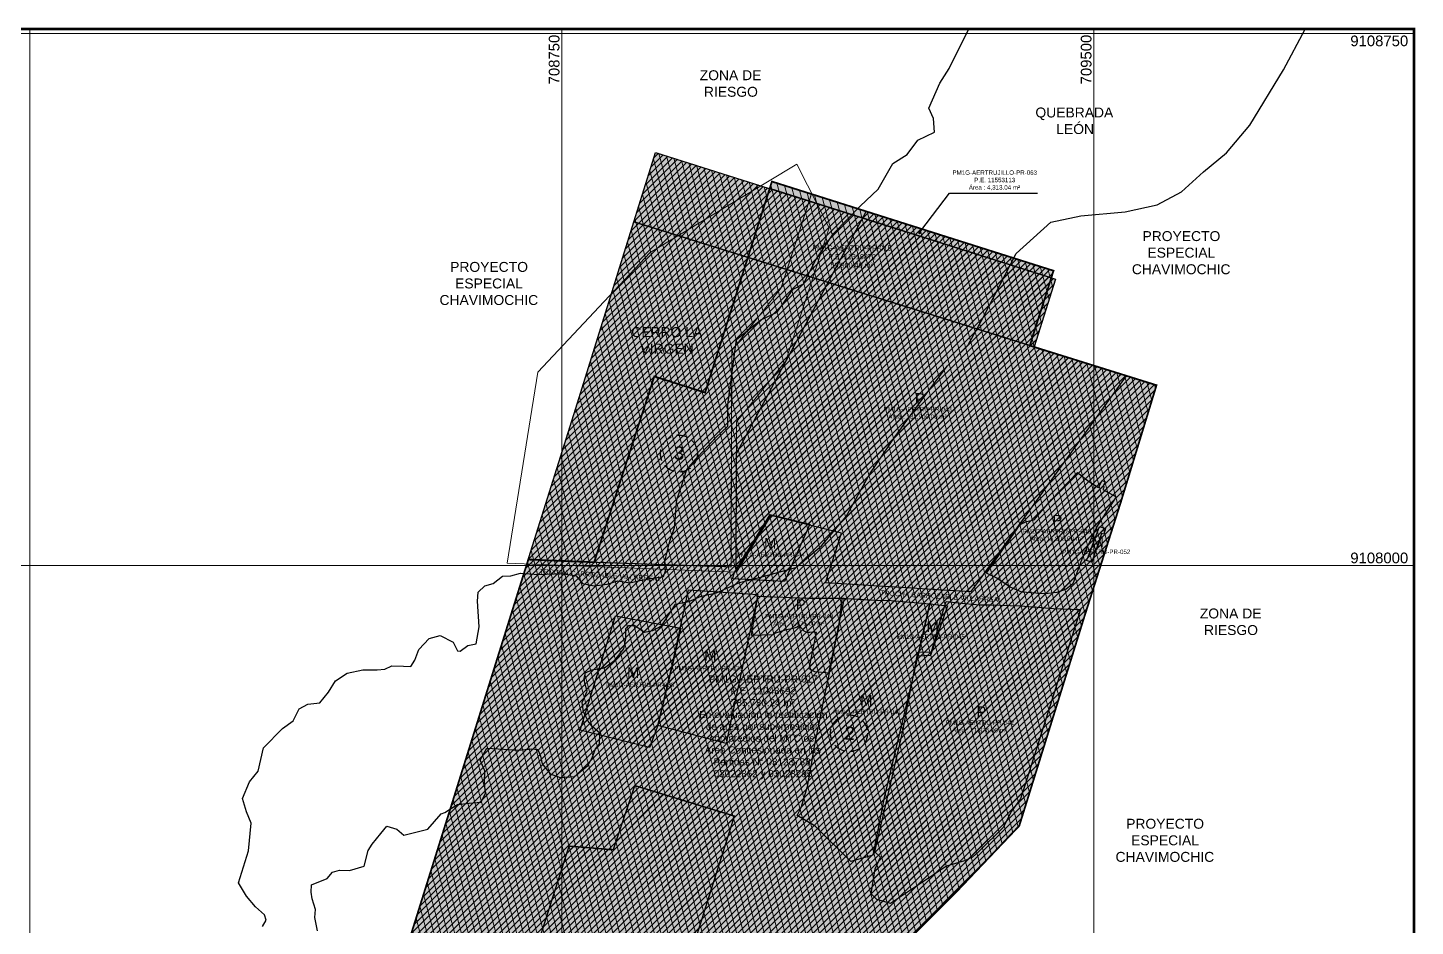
# Model space of a CAD drawing. Header units: inches. Extents: x 706884 to 709953, y 9104378 to 9108758.
# Drawn here: x 707997 to 709953, y 9107492 to 9108758 of the extents above; entities that cross this region are included whole.
import ezdxf
from ezdxf import colors
from ezdxf.entities.mleader import LeaderData, LeaderLine
from ezdxf.math import Vec2, Vec3

# ---------------------------------------------------------------- set-up
doc = ezdxf.new("R2010")
doc.units = ezdxf.units.IN
doc.header["$MEASUREMENT"] = 0
for name, pattern in [('CONTINUA', [0]), ('HIDDEN2', [4.7625, 3.175, -1.5875]), ('PHANTOM2', [1.25, 0.625, -0.125, 0.125, -0.125, 0.125, -0.125])]:
    doc.linetypes.add(name, pattern=pattern)
doc.layers.get('0').update_dxf_attribs({"lineweight": 0})
for name, color, linetype in [('ADQUIRIDO', 92, 'Continuous'), ('AFECTACION', 3, 'Continuous'), ('CONCESION WGS84', 4, 'Continuous'), ('ENTREGADO OPAT', 5, 'Continuous'), ('Faja Marginal Quebrada Leon 2019', 154, 'Continuous'), ('MEJORAS', 30, 'Continuous'), ('Poligonos Ampliacion', 140, 'Continuous'), ('POSESION', 1, 'Continuous')]:
    doc.layers.add(name, color=color, linetype=linetype)
for name, color, linetype, lineweight in [('CERRO LA VIRGEN', 32, 'Continuous', 0), ('COLINDANTES', 7, 'Continuous', 0), ('COORD', 7, 'Continuous', 0), ('GRILLA', 253, 'Continuous', 13), ('PMD 2019', 6, 'Continuous', 0), ('PROPIEDAD MTC', 6, 'Continuous', 0), ('PROPIETARIOS', 7, 'Continuous', 0)]:
    doc.layers.add(name, color=color, linetype=linetype, lineweight=lineweight)
doc.styles.add('ARIAL', font='arial.ttf')
doc.styles.get("Standard").update_dxf_attribs({"font": 'arial.ttf'})

# ---------------------------------------------------------------- blocks, each defined once
blk = doc.blocks.new('_Dot')
at = {"color": 0, "linetype": 'ByBlock', "lineweight": -2}
blk.add_line((-0.5, 0), (-1, 0), dxfattribs=at)
at = {"color": 0, "linetype": 'ByBlock', "const_width": 0.5}
blk.add_lwpolyline([(-0.25, 0, 1), (0.25, 0, 1)], format="xyb", close=True, dxfattribs=at)

msp = doc.modelspace()

# ---------------------------------------------------------------- hatches: boundary and pattern name
at = {"layer": 'ADQUIRIDO', "ltscale": 500, "transparency": 33554687}
h = msp.add_hatch(color=92, dxfattribs=at)
h.dxf.hatch_style = 1
h.paths.add_polyline_path([(708710.9, 9106100.2), (708806.5, 9106056.3), (708719.7, 9105918.6), (708664.6, 9105936.1)])
h.paths.add_polyline_path([(708798.6, 9106410.8), (708829.2, 9106371.1), (708857, 9106326.4), (708908.3, 9106217.8), (708806.5, 9106056.3), (708710.9, 9106100.2)])
h.paths.add_polyline_path([(708823.9, 9106077.2), (708923.1, 9106042.1), (708881.9, 9105970.3), (708835.8, 9105890.1), (708791.3, 9105905.8), (708822.7, 9105957.6), (708768.7, 9105990.8)])
h.paths.add_polyline_path([(708768.7, 9105990.8), (708822.7, 9105957.6), (708791.3, 9105905.8), (708728.3, 9105928)])
h.paths.add_polyline_path([(708881.9, 9105970.3), (708987.6, 9105931.1), (708943.3, 9105852.1), (708835.8, 9105890.1)])
h.paths.add_polyline_path([(709020.6, 9105990), (709055.7, 9105918.6), (708995, 9105833.9), (708943.3, 9105852.1)])
h.paths.add_polyline_path([(708962.9, 9106111.5), (709021.5, 9105991.7), (708987.6, 9105931.1), (708881.9, 9105970.3), (708923.1, 9106042.1)])
h.paths.add_polyline_path([(708912, 9106215.3), (708962.9, 9106111.5), (708923.1, 9106042.1), (708823.9, 9106077.2)])
h.paths.add_polyline_path([(708986, 9106247.5), (709026.3, 9106222.1), (708960.5, 9106120.8), (708936.6, 9106172.5)], flags=17)
h.paths.add_polyline_path([(709038.1, 9106406.9), (709145.9, 9106341.2), (708984.9, 9106068.1), (708960.5, 9106120.8), (709026.3, 9106222.1), (708986, 9106247.5), (708936.6, 9106172.5), (708914.8, 9106219.5), (709033.9, 9106406.5)])
h.paths.add_polyline_path([(709145.9, 9106341.2), (709245, 9106281.9), (709052.5, 9105945), (708984.9, 9106068.1)])
h.paths.add_polyline_path([(708918.4, 9106774.7), (708967, 9106747.9), (708989.9, 9106741.6), (709005.9, 9106743), (709028.3, 9106750.2), (709030.8, 9106742.2), (709139.9, 9106586.6), (709131.6, 9106579.7), (708916.6, 9106237.6), (708872.3, 9106334), (708844.4, 9106380.3), (708808, 9106428.6)])
h.paths.add_polyline_path([(709028.3, 9106750.2), (709097.2, 9106772.3), (709162, 9106787.6), (709186.8, 9106793.1), (709211.7, 9106798.4), (709219.2, 9106800.6), (709232.7, 9106805.8), (709325.1, 9106844.5), (709418.5, 9106882.9), (709416.8, 9106877.4), (709393.9, 9106866.9), (709220.5, 9106794.5), (709179.5, 9106785.1), (709098.7, 9106766.2), (709030.8, 9106742.2)])
h.paths.add_polyline_path([(708959.1, 9106903.9), (709162, 9106787.6), (709097.2, 9106772.3), (709005.9, 9106743), (708989.9, 9106741.6), (708967, 9106747.9), (708918.4, 9106774.7)])
h.paths.add_polyline_path([(709416.8, 9106877.3), (709395.7, 9106810.8), (709336.7, 9106750.2), (709198.4, 9106612.6), (709139.9, 9106586.6), (709030.8, 9106742.2), (709098.7, 9106766.2), (709179.5, 9106785.1), (709220.5, 9106794.5), (709393.9, 9106866.9)])
h.paths.add_polyline_path([(709182.6, 9106605.6), (709198.4, 9106612.6), (709336.7, 9106750.2), (709395.7, 9106810.8), (709391.7, 9106798.2), (709339.4, 9106745.1), (709335.5, 9106741.3), (709334.8, 9106741.7), (709199.1, 9106596.7)], flags=17)
h.paths.add_polyline_path([(709334.8, 9106741.7), (709366.8, 9106725), (709272.1, 9106553.1), (709196.3, 9106593.7)])
h.paths.add_polyline_path([(709339.4, 9106745.1), (709369.6, 9106728.4), (709309.5, 9106538.9), (709290.7, 9106549.6), (709274.7, 9106557.9), (709366.8, 9106725), (709335.5, 9106741.3)])
h.paths.add_polyline_path([(709274.7, 9106557.9), (709290.7, 9106549.6), (709309.5, 9106538.9), (709307.9, 9106534), (709272.1, 9106553.1)])
h.paths.add_polyline_path([(709391.7, 9106798.2), (709369.6, 9106728.4), (709339.4, 9106745.1)], flags=16)
h.paths.add_polyline_path([(709000.3, 9107034.4), (709069.8, 9106996.5), (709109.8, 9106970.2), (709242.9, 9106895.7), (709325.1, 9106844.5), (709232.7, 9106805.8), (709219.2, 9106800.6), (709211.7, 9106798.4), (709186.8, 9106793.1), (709162, 9106787.6), (708959.1, 9106903.9)])
h.paths.add_polyline_path([(709313.6, 9107175.2), (709453.6, 9107112.1), (709242.9, 9106895.7), (709109.8, 9106970.2)])
h.paths.add_polyline_path([(709453.7, 9107112.3), (709487, 9107098.7), (709418.5, 9106882.8), (709325.1, 9106844.5), (709242.9, 9106895.7)])
h.paths.add_polyline_path([(709077.5, 9107277.6), (709121.7, 9107248.8), (709308.2, 9107169.7), (709109.8, 9106970.2), (709069.8, 9106996.5), (709000.3, 9107034.4)])
h.paths.add_polyline_path([(709217, 9107435), (709286.8, 9107412.8), (709139.1, 9107252.4), (709123.6, 9107259.5), (709116.2, 9107269), (709104.8, 9107273.4), (709104.5, 9107303.2), (709202, 9107402.8)])
h.paths.add_polyline_path([(709287.6, 9107412.5), (709464.5, 9107356.4), (709468, 9107348.2), (709499.4, 9107306.6), (709360.7, 9107159.7), (709139.6, 9107251.7)])
h.paths.add_polyline_path([(709497.5, 9107345.9), (709514.9, 9107340.3), (709490, 9107319), (709480.7, 9107331.4)], flags=17)
h.paths.add_polyline_path([(709479.6, 9107351.6), (709497.5, 9107345.9), (709480.7, 9107331.4), (709471, 9107344.2)], flags=17)
h.paths.add_polyline_path([(709464.5, 9107356.4), (709479.6, 9107351.6), (709471, 9107344.2), (709468, 9107348.2)], flags=16)
h.paths.add_polyline_path([(709537.1, 9107333.3), (709559.1, 9107326.3), (709539.5, 9107264.4), (709503.1, 9107304)])
h.paths.add_polyline_path([(709514.9, 9107340.3), (709532.3, 9107334.8), (709499.4, 9107306.6), (709490, 9107319)], flags=17)
h.paths.add_polyline_path([(709498.7, 9107305.9), (709538.8, 9107262.2), (709489.7, 9107107.4), (709360.7, 9107159.7)])
h.paths.add_polyline_path([(708882.2, 9108582.3), (709446.1, 9108403.7), (709415.8, 9108308.1), (709236, 9108364.4), (708851.6, 9108484.6)])
h.paths.add_polyline_path([(708762.6, 9107377.8), (708528.6, 9107452), (708584.2, 9107629.6), (708642.1, 9107814.8), (708690.5, 9107969.5), (708772.2, 9108229.3), (708851.6, 9108484.6), (709236, 9108364.4), (709588.4, 9108254.2), (709537.7, 9108088.2), (709486, 9107925.7), (709394.9, 9107633.2), (709307, 9107541), (709215.1, 9107449.1), (709078.4, 9107278.1), (708839.2, 9107352.5), (708862, 9107425.1), (708788.7, 9107451.2)])
h = msp.add_hatch(color=92, dxfattribs=at)
h.dxf.hatch_style = 1
h.paths.add_polyline_path([(709046.2, 9108541.2), (709101.9, 9108523.6), (709443.2, 9108415.5), (709440.1, 9108405.6), (709043.1, 9108531.3)])
at = {"layer": 'CONCESION WGS84', "linetype": 'Continuous', "lineweight": 0, "ltscale": 3}
h = msp.add_hatch(dxfattribs=at)
h.set_pattern_fill('ANSI31', color=4, scale=150)
h.paths.add_polyline_path([(708846.2, 9106567.6), (708802.8, 9106432.7), (708797.8, 9106415.7), (708664.8, 9105942.5), (708609.7, 9105737.1), (708580.4, 9105679.2), (708474.9, 9105529.2), (708178.8, 9104618), (708123.9, 9104469.1), (708090.2, 9104476.5), (708049.7, 9104485.4), (708028.6, 9104491), (707998.7, 9104501.3), (707960.6, 9104518.9), (707942.3, 9104529.4), (707904.5, 9104555), (707881.4, 9104576), (707794.3, 9104675.3), (707819.1, 9104713.3), (707748.5, 9104777.2), (707726.7, 9104806.5), (707929.8, 9105471.7), (707872, 9105544.7), (707909.2, 9105656.4), (707930.6, 9105650.8), (707942.6, 9105689.3), (707998.4, 9105703.1), (708177.7, 9106304.6), (708247.3, 9106474.6), (708294.1, 9106589.3), (708316.2, 9106648.2), (708320.2, 9106655.6), (708363.7, 9106762.8), (708293.2, 9106739.3), (708520.5, 9107454.6), (708694.8, 9107399.3), (708760.2, 9107604.7), (708822.5, 9107599.5), (708852.9, 9107690), (708993.3, 9107647), (708894.9, 9107335.2), (709075.2, 9107279)])
at = {"layer": 'ENTREGADO OPAT', "lineweight": 5}
h = msp.add_hatch(dxfattribs=at)
h.set_pattern_fill('ANSI31', color=256, scale=50, angle=180)
h.paths.add_polyline_path([(708882.2, 9108582.3), (709446.1, 9108403.7), (709415.8, 9108308.1), (709236, 9108364.4), (708851.6, 9108484.6)])
h.paths.add_polyline_path([(708762.6, 9107377.8), (708528.6, 9107452), (708584.2, 9107629.6), (708642.1, 9107814.8), (708690.5, 9107969.5), (708772.2, 9108229.3), (708851.6, 9108484.6), (709236, 9108364.4), (709588.4, 9108254.2), (709537.7, 9108088.2), (709486, 9107925.7), (709394.9, 9107633.2), (709307, 9107541), (709215.1, 9107449.1), (709078.4, 9107278.1), (708839.2, 9107352.5), (708862, 9107425.1), (708788.7, 9107451.2)])
h = msp.add_hatch(dxfattribs=at)
h.set_pattern_fill('ANSI31', color=256, scale=50, angle=180)
h.paths.add_polyline_path([(708918.4, 9106774.7), (708967, 9106747.9), (708963.7, 9106734.9), (708954.7, 9106730.4), (708946.8, 9106727.3), (708931.6, 9106720.2), (708920.2, 9106713.7), (708910.8, 9106710.9), (708896.8, 9106707.1)])
h.paths.add_polyline_path([(708890.2, 9106686.2), (708903.2, 9106694.2), (708916.9, 9106702.2), (708934.3, 9106711.4), (708966.6, 9106727.3), (709011, 9106740.6), (709028.2, 9106746.4), (709030.8, 9106742.2), (709139.9, 9106586.6), (709133.3, 9106583.1), (709127.4, 9106587), (709109.9, 9106559.1), (709112.2, 9106549.6), (709096.7, 9106524.5), (709085.8, 9106532.5), (709064.5, 9106547.6), (709052.4, 9106556.3), (709032.4, 9106570.6), (709026.8, 9106574.6), (709008, 9106588), (708985.1, 9106604), (708976, 9106610.3), (708967.5, 9106616.2), (708939.4, 9106634.4), (708913.7, 9106651.1), (708900.8, 9106659.5), (708891.7, 9106665.4), (708886.1, 9106669.1), (708884.9, 9106669.8)])
h.paths.add_polyline_path([(708813.2, 9106443.5), (708816.6, 9106443.1), (708836.3, 9106440.6), (708852.2, 9106438.5), (708867.9, 9106436.5), (708887.9, 9106433.9), (708935.8, 9106424.2), (708959.2, 9106419.3), (708970.8, 9106416.7), (709022.1, 9106406), (709019.7, 9106402.5), (709014.4, 9106394.2), (708995.6, 9106364.5), (708947.5, 9106288.7), (708939.8, 9106276.2), (708920.2, 9106245.5), (708916.3, 9106244), (708898.6, 9106280.6), (708876, 9106327.3), (708872.4, 9106334.5), (708870, 9106338.7), (708865.2, 9106346.9), (708858.6, 9106358.1), (708844.5, 9106382.3), (708820.4, 9106413.7), (708808, 9106428.7), (708812.8, 9106443.6)])
h.paths.add_polyline_path([(708884.9, 9106669.8), (708886.1, 9106669.1), (708891.7, 9106665.4), (708900.8, 9106659.5), (708913.7, 9106651.1), (708939.4, 9106634.4), (708967.5, 9106616.2), (708976, 9106610.3), (708985.1, 9106604), (709008, 9106588), (709026.8, 9106574.6), (709032.4, 9106570.6), (709052.4, 9106556.3), (709064.5, 9106547.6), (709085.8, 9106532.5), (709096.7, 9106524.5), (709022.1, 9106406), (708970.8, 9106416.7), (708959.2, 9106419.3), (708935.8, 9106424.2), (708887.9, 9106433.9), (708867.9, 9106436.5), (708852.2, 9106438.5), (708836.3, 9106440.6), (708816.6, 9106443.1), (708813.2, 9106443.5), (708812.8, 9106443.6)])
h.paths.add_polyline_path([(709292, 9107949.6), (709318.1, 9107946.6), (709340, 9107944.5), (709353.2, 9107944.7), (709396.5, 9107943.4), (709437.4, 9107940.1), (709443, 9107939.6), (709481.2, 9107937.9), (709403.3, 9107691.7), (709396.8, 9107671.3), (709384, 9107654.1), (709372.3, 9107631), (709338.2, 9107597.6), (709329, 9107588.9), (709317.6, 9107584), (709292.2, 9107576.4), (709213.6, 9107523.7), (709194.1, 9107529.4), (709186.1, 9107537.4), (709191.9, 9107572.7), (709199.4, 9107589), (709191.4, 9107596.7), (709230.9, 9107766.7), (709251.7, 9107878.1), (709271.3, 9107878.4), (709286, 9107931.8)])
h.paths.add_polyline_path([(709476.8, 9108131), (709492.7, 9108118.9), (709506.8, 9108110), (709511.7, 9108119.9), (709515.8, 9108117.9), (709515.7, 9108116.9), (709513, 9108111.7), (709514.5, 9108110.9), (709512.5, 9108107), (709531.6, 9108096.8), (709505.4, 9108056.3), (709490, 9108025), (709482.9, 9108009.1), (709470.5, 9107974.4), (709461, 9107966.6), (709447.8, 9107962.2), (709431.4, 9107960.2), (709398.7, 9107962.7), (709382, 9107969.5), (709363.4, 9107982.3), (709348.6, 9107989.2), (709396.4, 9108057.8), (709405.2, 9108062), (709415.7, 9108064.6), (709440.4, 9108093.3)])
h.paths.add_polyline_path([(709179.1, 9108499.1), (709443.1, 9108415.5), (709412.8, 9108321.3), (709413.3, 9108321.2), (709409.8, 9108310), (709545.4, 9108267.6), (709336.2, 9107976.1), (709326.1, 9107963), (709121.8, 9107975.7), (709144.3, 9108045.7), (709044.5, 9108070.6), (708995.6, 9107990.8), (708996.3, 9108157.8)])
h = msp.add_hatch(dxfattribs=at)
h.set_pattern_fill('ANSI31', color=256, scale=50, angle=180)
h.paths.add_polyline_path([(709145.3, 9107954.1), (709199.5, 9107950.6), (709208.5, 9107951.1), (709268.7, 9107946.2), (709251.7, 9107872.2), (709204.3, 9107673.1), (709188.3, 9107592.1), (709157.3, 9107583.1), (709107.2, 9107632.8), (709081.6, 9107647.6), (709087.3, 9107658.9), (709096.5, 9107688.5), (709100.3, 9107710.4), (709102.9, 9107725.5), (709105.8, 9107742.6), (709119.9, 9107813.1), (709124.5, 9107835.3), (709131.4, 9107868.8), (709133, 9107876.6), (709136, 9107891.1), (709139.9, 9107909.4), (709145.2, 9107953.2)])
h.paths.add_polyline_path([(709268.7, 9107946.2), (709293.6, 9107943.5), (709269.7, 9107873.2), (709251.7, 9107872.2)])
h.paths.add_polyline_path([(709507.8, 9108054.9), (709516.7, 9108052.3), (709514.2, 9108044.4), (709510.7, 9108045.1), (709497.1, 9108004.9), (709489.7, 9108007.1), (709491.8, 9108012.4)])
h.paths.add_polyline_path([(709043.7, 9108072.2), (709099.9, 9108058.2), (709064, 9107977.7), (708990.8, 9107981.5), (708993.7, 9107990.2)])
h.paths.add_polyline_path([(708928.4, 9107965.8), (709026.2, 9107959.2), (708982.7, 9107754.2), (708982.1, 9107749.3), (708885.2, 9107774.8), (708905.7, 9107859.2)])
h.paths.add_polyline_path([(708825.7, 9107929), (708917.6, 9107911.7), (708907.4, 9107866.9), (708885.2, 9107774.8), (708873.6, 9107743.8), (708776, 9107768.3)])
h = msp.add_hatch(dxfattribs=at)
h.set_pattern_fill('ANSI31', color=256, scale=50, angle=180)
h.paths.add_polyline_path([(709026.5, 9107956.9), (709097.5, 9107954.2), (709148, 9107954), (709125.9, 9107848.5), (709106.7, 9107850.4), (709098.6, 9107854.7), (709109.2, 9107905.7), (709106.5, 9107905.9), (709103.1, 9107906), (709099.8, 9107905.8), (709095.7, 9107905.9), (709091.6, 9107907.6), (709087.6, 9107912.2), (709085.2, 9107915.9), (709081.9, 9107913.3), (709077.8, 9107911.7), (709064.7, 9107908.9), (709051.4, 9107905), (709047.5, 9107902.3), (709017.4, 9107901.6)])
at = {"layer": 'PROPIEDAD MTC', "lineweight": 5}
h = msp.add_hatch(dxfattribs=at)
h.set_pattern_fill('ANSI31', color=256, scale=75, angle=60)
h.paths.add_polyline_path([(709145.9, 9106341.2), (709245, 9106281.9), (709052.5, 9105945), (708984.9, 9106068.1)])
h.paths.add_polyline_path([(709196.3, 9106593.7), (709367.4, 9106502.1), (709318.3, 9106429.1), (709237.9, 9106286.1), (709145.9, 9106341.2), (709035.9, 9106408.2), (709137.2, 9106562.7)])
h.paths.add_polyline_path([(708959.1, 9106903.9), (709162, 9106787.6), (709097.2, 9106772.3), (709005.9, 9106743), (708989.9, 9106741.6), (708967, 9106747.9), (708918.4, 9106774.7)])
h.paths.add_polyline_path([(708918.4, 9106774.7), (708967, 9106747.9), (708989.9, 9106741.6), (709005.9, 9106743), (709028.3, 9106750.2), (709030.8, 9106742.2), (709139.9, 9106586.6), (709131.6, 9106579.7), (708916.6, 9106237.6), (708872.3, 9106334), (708844.4, 9106380.3), (708808, 9106428.6)])
h.paths.add_polyline_path([(709028.3, 9106750.2), (709097.2, 9106772.3), (709162, 9106787.6), (709186.8, 9106793.1), (709211.7, 9106798.4), (709219.2, 9106800.6), (709232.7, 9106805.8), (709325.1, 9106844.5), (709418.5, 9106882.9), (709416.8, 9106877.4), (709393.9, 9106866.9), (709220.5, 9106794.5), (709179.5, 9106785.1), (709098.7, 9106766.2), (709030.8, 9106742.2)])
h.paths.add_polyline_path([(709416.8, 9106877.3), (709395.7, 9106810.8), (709336.7, 9106750.2), (709198.4, 9106612.6), (709139.9, 9106586.6), (709030.8, 9106742.2), (709098.7, 9106766.2), (709179.5, 9106785.1), (709220.5, 9106794.5), (709393.9, 9106866.9)])
h.paths.add_polyline_path([(709182.6, 9106605.6), (709198.4, 9106612.6), (709336.7, 9106750.2), (709395.7, 9106810.8), (709391.7, 9106798.2), (709339.4, 9106745.1), (709335.5, 9106741.3), (709334.8, 9106741.7), (709199.1, 9106596.7)], flags=17)
h.paths.add_polyline_path([(709334.8, 9106741.7), (709366.8, 9106725), (709272.1, 9106553.1), (709196.3, 9106593.7)])
h.paths.add_polyline_path([(709391.7, 9106798.2), (709369.6, 9106728.4), (709339.4, 9106745.1)], flags=16)
h.paths.add_polyline_path([(709339.4, 9106745.1), (709369.6, 9106728.4), (709309.5, 9106538.9), (709290.7, 9106549.6), (709274.7, 9106557.9), (709366.8, 9106725), (709335.5, 9106741.3)])
h.paths.add_polyline_path([(709274.7, 9106557.9), (709290.7, 9106549.6), (709309.5, 9106538.9), (709308, 9106534.2), (709272.1, 9106553.1)], flags=16)
h.paths.add_polyline_path([(709000.3, 9107034.4), (709069.8, 9106996.5), (709109.8, 9106970.2), (709242.9, 9106895.7), (709325.1, 9106844.5), (709232.7, 9106805.8), (709219.2, 9106800.6), (709211.7, 9106798.4), (709186.8, 9106793.1), (709162, 9106787.6), (708959.1, 9106903.9)])
h.paths.add_polyline_path([(709077.5, 9107277.6), (709121.7, 9107248.8), (709308.2, 9107169.7), (709109.8, 9106970.2), (709069.8, 9106996.5), (709000.3, 9107034.4)])
h.paths.add_polyline_path([(709313.6, 9107175.2), (709453.6, 9107112.1), (709242.9, 9106895.7), (709109.8, 9106970.2)])
h.paths.add_polyline_path([(709453.7, 9107112.3), (709487, 9107098.7), (709418.5, 9106882.8), (709325.1, 9106844.5), (709242.9, 9106895.7)])
h.paths.add_polyline_path([(709498.7, 9107305.9), (709538.8, 9107262.2), (709489.7, 9107107.4), (709360.7, 9107159.7)])
h.paths.add_polyline_path([(709287.6, 9107412.5), (709464.5, 9107356.4), (709468, 9107348.2), (709499.4, 9107306.6), (709360.7, 9107159.7), (709139.6, 9107251.7)])
h.paths.add_polyline_path([(709537.1, 9107333.3), (709559.1, 9107326.3), (709539.5, 9107264.4), (709503.1, 9107304)])
h.paths.add_polyline_path([(709514.9, 9107340.3), (709532.3, 9107334.8), (709499.4, 9107306.6), (709490, 9107319)], flags=17)
h.paths.add_polyline_path([(709497.5, 9107345.9), (709514.9, 9107340.3), (709490, 9107319), (709480.7, 9107331.4)], flags=17)
h.paths.add_polyline_path([(709479.6, 9107351.6), (709497.5, 9107345.9), (709480.7, 9107331.4), (709471, 9107344.2)], flags=17)
h.paths.add_polyline_path([(709464.5, 9107356.4), (709479.6, 9107351.6), (709471, 9107344.2), (709468, 9107348.2)], flags=16)
h.paths.add_polyline_path([(709217, 9107435), (709286.8, 9107412.8), (709139.1, 9107252.4), (709123.6, 9107259.5), (709116.2, 9107269), (709104.8, 9107273.4), (709104.5, 9107303.2), (709202, 9107402.8)])
h.paths.add_polyline_path([(708762.6, 9107377.8), (708528.6, 9107452), (708584.2, 9107629.6), (708642.1, 9107814.8), (708690.5, 9107969.5), (708772.2, 9108229.3), (708851.6, 9108484.6), (709236, 9108364.4), (709588.4, 9108254.2), (709537.7, 9108088.2), (709486, 9107925.7), (709394.9, 9107633.2), (709307, 9107541), (709215.1, 9107449.1), (709078.4, 9107278.1), (708839.2, 9107352.5), (708862, 9107425.1), (708788.7, 9107451.2)])
h.paths.add_polyline_path([(708882.2, 9108582.3), (709446.1, 9108403.7), (709415.8, 9108308.1), (709236, 9108364.4), (708851.6, 9108484.6)])
h = msp.add_hatch(dxfattribs=at)
h.set_pattern_fill('ANSI31', color=256, scale=75, angle=60)
h.paths.add_polyline_path([(709046.2, 9108541.2), (709101.9, 9108523.6), (709443.2, 9108415.5), (709440.1, 9108405.6), (709043.1, 9108531.3)])

# ---------------------------------------------------------------- linework, layer by layer
at = {"const_width": 3.75}
msp.add_lwpolyline([(706885.6, 9108756), (709951.3, 9108756), (709951.3, 9104379.6), (706885.6, 9104379.6)], close=True, dxfattribs=at)
msp.add_lwpolyline([(706885.6, 9104379.6), (709951.3, 9104379.6), (709951.3, 9108756), (706885.6, 9108756)], close=True)
at = {"layer": 'ADQUIRIDO', "color": 96}
for points in [[(708882.2, 9108582.3), (709446.1, 9108403.7), (709415.8, 9108308.1), (709236, 9108364.4), (708851.6, 9108484.6), (708882.2, 9108582.3)], [(709046.2, 9108541.2), (709101.9, 9108523.6), (709443.2, 9108415.5), (709440.1, 9108405.6), (709043.1, 9108531.3)], [(708762.6, 9107377.8), (708528.6, 9107452), (708584.2, 9107629.6), (708642.1, 9107814.8), (708690.5, 9107969.5), (708772.2, 9108229.3), (708851.6, 9108484.6), (709236, 9108364.4), (709588.4, 9108254.2), (709537.7, 9108088.2), (709486, 9107925.7), (709394.9, 9107633.2), (709307, 9107541), (709215.1, 9107449.1), (709078.4, 9107278.1), (708839.2, 9107352.5), (708862, 9107425.1), (708788.7, 9107451.2), (708762.6, 9107377.8)]]:
    msp.add_lwpolyline(points, close=True, dxfattribs=at)
at = {"layer": 'CERRO LA VIRGEN', "color": 242, "lineweight": 0, "true_color": 0xcd2027}
msp.add_lwpolyline([(709081.2, 9108565.8), (709126.7, 9108476.1), (709065.9, 9108288.4), (708996.5, 9108202.4), (708995.6, 9107990.8), (708673.1, 9108003.6), (708716.3, 9108272.7), (708874.6, 9108441)], close=True, dxfattribs=at)
at = {"layer": 'CONCESION WGS84', "linetype": 'PHANTOM2', "ltscale": 20, "const_width": 2}
msp.add_lwpolyline([(707998.4, 9105703.1), (708177.7, 9106304.6), (708247.3, 9106474.6), (708294.1, 9106589.3), (708316.2, 9106648.2), (708320.2, 9106655.6), (708363.7, 9106762.8), (708293.2, 9106739.3), (708520.5, 9107454.6), (708694.8, 9107399.3), (708760.2, 9107604.7), (708822.5, 9107599.5), (708852.9, 9107690), (708993.3, 9107647), (708894.9, 9107335.2), (709075.2, 9107279), (708846.2, 9106567.6), (708802.8, 9106432.7), (708797.8, 9106415.7), (708664.8, 9105942.5), (708609.7, 9105737.1)], dxfattribs=at)
at = {"layer": 'COORD'}
for p, q in [((708000, 9108756), (708000, 9108679.1)), ((708750, 9108756), (708750, 9108679.1)), ((709500, 9108756), (709500, 9108679.1)), ((709951.2, 9108750), (709862.5, 9108750)), ((709951.2, 9108000), (709862.5, 9108000))]:
    msp.add_line(p, q, dxfattribs=at)
at = {"layer": 'Faja Marginal Quebrada Leon 2019'}
for points in [[(708328.2, 9107491.3), (708333.1, 9107500.2), (708330.7, 9107507.9), (708318.3, 9107519.1), (708305.3, 9107534), (708294.1, 9107552.8), (708308.2, 9107598), (708312.3, 9107637.2), (708305.7, 9107653.2), (708300.1, 9107672), (708309.6, 9107695.2), (708321.8, 9107710.3), (708329.6, 9107743.2), (708356.1, 9107770.6), (708371.1, 9107781.3), (708379.7, 9107798.3), (708392.2, 9107804.6), (708408.9, 9107806.4), (708421.1, 9107821.4), (708431.2, 9107837.6), (708447.6, 9107848.5), (708469.7, 9107853.1), (708489.9, 9107853.3), (708500.4, 9107854.2), (708510.4, 9107858.5), (708527, 9107858.2), (708537, 9107857.8), (708542.6, 9107866.5), (708548.7, 9107881.6), (708563, 9107897.3), (708578.5, 9107901.4), (708596.8, 9107892.1), (708602.9, 9107879.8), (708606.9, 9107879.6), (708617.5, 9107887.3), (708629.3, 9107889.6), (708633.7, 9107913.7), (708631.2, 9107949.9), (708632.2, 9107962.5), (708641.4, 9107971.3), (708653.3, 9107974.6), (708666.3, 9107985), (708678, 9107985.7), (708691.6, 9107989.5), (708717, 9107987.4), (708750.3, 9107988.8), (708770.5, 9107985.6), (708779.3, 9107974.7), (708795.5, 9107971.5), (708813.8, 9107973.8), (708828.9, 9107978.5), (708845.8, 9107975.7), (708860.2, 9107979.1), (708881.4, 9107982.8), (708893.4, 9107984.7), (708896.4, 9107992.6), (708895.1, 9108004.6), (708896.6, 9108011.8), (708902.1, 9108034.4), (708908.9, 9108053.9), (708912, 9108093), (708918.4, 9108110.7), (708926.5, 9108135.3), (708942.2, 9108153.6), (708966.5, 9108179.8), (708984, 9108196.3), (708984.3, 9108226.7), (708992.8, 9108294), (708996.2, 9108318.6), (709030.4, 9108346.1), (709053.4, 9108357.3), (709076.2, 9108389.6), (709090.6, 9108396.9), (709108.1, 9108430.7), (709132.8, 9108468), (709170.7, 9108506.4), (709196.2, 9108530.4), (709216.7, 9108566.4), (709236.9, 9108579.1), (709251.7, 9108599.4), (709275.6, 9108610.9), (709273.9, 9108630.2), (709267.3, 9108644.7), (709282.7, 9108679.7), (709296.1, 9108700.6), (709317.2, 9108743.4), (709323.7, 9108756)], [(708405.7, 9107485.4), (708401.9, 9107504.1), (708403, 9107515.4), (708398.3, 9107530.6), (708396.6, 9107540), (708397.3, 9107550.1), (708419.2, 9107559), (708426.9, 9107567.9), (708436.8, 9107571), (708450.5, 9107570.1), (708471.5, 9107576.4), (708477.1, 9107598.4), (708482.9, 9107607.6), (708495.1, 9107622.4), (708503.5, 9107632.7), (708517.3, 9107628.5), (708527.1, 9107619.9), (708561.2, 9107628.8), (708580.1, 9107650.1), (708585.3, 9107652.2), (708594.5, 9107658.1), (708603.2, 9107663.2), (708619.5, 9107665.4), (708636.2, 9107666.7), (708642.5, 9107679.5), (708641.1, 9107694.2), (708641.7, 9107710.9), (708635, 9107725.8), (708644.4, 9107742.8), (708668.1, 9107741.5), (708688.7, 9107740.1), (708707.6, 9107741.6), (708716.4, 9107740.7), (708720.2, 9107731.4), (708722.4, 9107720.5), (708733.7, 9107706.7), (708747.8, 9107701.2), (708768.1, 9107702.8), (708786.9, 9107718.1), (708792.7, 9107728.9), (708797.4, 9107741.8), (708803, 9107748.2), (708803.5, 9107763.9), (708792.8, 9107773.2), (708787.4, 9107780.7), (708780.7, 9107793.8), (708778.5, 9107806.9), (708786, 9107823), (708782.4, 9107834.3), (708781.5, 9107841.3), (708783.6, 9107848.9), (708792.3, 9107853.1), (708810.3, 9107855.7), (708824.7, 9107866.9), (708837.5, 9107882.8), (708840.1, 9107897.1), (708840.3, 9107911.3), (708844.5, 9107915.7), (708852.9, 9107915.7), (708866.5, 9107906.2), (708878.4, 9107908.6), (708890.6, 9107915.1), (708904.4, 9107935.8), (708910.3, 9107945.7), (708917, 9107947.2), (708929, 9107949.6), (708946.5, 9107956.7), (708968.1, 9107961.5), (709000.3, 9107976.4), (709032.2, 9107984), (709080, 9107997.2), (709116.3, 9108027.8), (709150.9, 9108069), (709184.2, 9108129.2), (709219.8, 9108181.7), (709261.9, 9108239.1), (709293.6, 9108281.4), (709323.1, 9108310.9), (709343.9, 9108349.8), (709390.7, 9108439.6), (709439.2, 9108484), (709481.6, 9108493), (709544.2, 9108498.7), (709589.2, 9108508.2), (709623.6, 9108526.9), (709654.5, 9108554.9), (709687.1, 9108581.5), (709719.9, 9108620.4), (709767.3, 9108698.4), (709798.1, 9108756)]]:
    msp.add_lwpolyline(points, dxfattribs=at)
at = {"layer": 'GRILLA'}
for p, q in [((706885.6, 9108750), (709951.3, 9108750)), ((708000, 9104379.6), (708000, 9108756)), ((708750, 9104379.6), (708750, 9108756)), ((709500, 9104864.1), (709500, 9108756)), ((706885.6, 9108000), (709951.3, 9108000))]:
    msp.add_line(p, q, dxfattribs=at)
at = {"layer": 'MEJORAS', "ltscale": 0.1}
for points in [[(709043.7, 9108072.2), (709099.9, 9108058.2), (709064, 9107977.7), (708990.8, 9107981.5), (708993.7, 9107990.2)], [(709507.8, 9108054.9), (709516.7, 9108052.3), (709514.2, 9108044.4), (709510.7, 9108045.1), (709497.1, 9108004.9), (709489.7, 9108007.1), (709491.8, 9108012.4)], [(708928.4, 9107965.8), (709026.2, 9107959.2), (708982.7, 9107754.2), (708982.1, 9107749.3), (708885.2, 9107774.8), (708905.7, 9107859.2)], [(709145.3, 9107954.1), (709199.5, 9107950.6), (709208.5, 9107951.1), (709268.7, 9107946.2), (709251.7, 9107872.2), (709204.3, 9107673.1), (709188.3, 9107592.1), (709157.3, 9107583.1), (709107.2, 9107632.8), (709081.6, 9107647.6), (709087.3, 9107658.9), (709096.5, 9107688.5), (709100.3, 9107710.4), (709102.9, 9107725.5), (709105.8, 9107742.6), (709119.9, 9107813.1), (709124.5, 9107835.3), (709131.4, 9107868.8), (709133, 9107876.6), (709136, 9107891.1), (709139.9, 9107909.4), (709145.2, 9107953.2)], [(709268.7, 9107946.2), (709293.6, 9107943.5), (709269.7, 9107873.2), (709251.7, 9107872.2)], [(708825.7, 9107929), (708917.6, 9107911.7), (708907.4, 9107866.9), (708885.2, 9107774.8), (708873.6, 9107743.8), (708776, 9107768.3)]]:
    msp.add_lwpolyline(points, close=True, dxfattribs=at)
at = {"layer": 'PMD 2019', "color": 6, "linetype": 'CONTINUA', "const_width": 2.5, "flags": 128}
msp.add_lwpolyline([(709559.1, 9107326.3), (709206.5, 9107438.3), (709215.1, 9107449.2), (709307, 9107541), (709394.9, 9107633.3), (709486, 9107925.8), (709537.7, 9108088.2), (709588.4, 9108254.2), (709409.8, 9108310), (709443.2, 9108415.5), (709101.9, 9108523.6), (709046.2, 9108541.2), (708952, 9108243.8), (708880.4, 9108266.5), (708795.6, 9108004.7), (708702.8, 9108008.5), (708690.5, 9107969.5), (708642.1, 9107814.9), (708584.2, 9107629.6), (708528.6, 9107452), (708762.6, 9107377.8), (708788.7, 9107451.2), (708862, 9107425.1), (708839.2, 9107352.5), (709075.2, 9107279), (708885.1, 9106688.3), (708846.2, 9106567.6), (708802.8, 9106432.7), (708797.8, 9106415.7), (708664.8, 9105942.5), (708663.2, 9105936.6), (708945.9, 9105846.8), (708999.1, 9105831), (709065.5, 9105925.2), (709052.5, 9105945), (709245, 9106281.9), (709237.9, 9106286.1), (709318.3, 9106429.1), (709367.4, 9106502.1), (709307.9, 9106534), (709314, 9106553.3)], close=True, dxfattribs=at)
at = {"layer": 'Poligonos Ampliacion', "linetype": 'HIDDEN2', "const_width": 1.5}
for points in [[(708528.6, 9107452), (708584.2, 9107629.6), (708642.1, 9107814.8), (708690.5, 9107969.5), (708702.8, 9108008.5), (708795.6, 9108004.7), (708988.6, 9107998.2), (708989.7, 9108303.1), (709059, 9108390.9), (709101.9, 9108523.6), (709443.2, 9108415.5), (709409.8, 9108310), (709588.4, 9108254.2), (709537.7, 9108088.2), (709486, 9107925.7), (709394.9, 9107633.2), (709307, 9107541), (709215.1, 9107449.1)], [(708528.6, 9107452), (708584.2, 9107629.6), (708642.1, 9107814.9), (708690.5, 9107969.5), (708702.8, 9108008.5), (708795.6, 9108004.7), (708988.6, 9107998.2), (708989.7, 9108303.1), (709059, 9108390.9), (709101.9, 9108523.6), (709443.2, 9108415.5), (709409.8, 9108310), (709588.4, 9108254.2), (709537.7, 9108088.2), (709486, 9107925.8), (709394.9, 9107633.3), (709307, 9107541), (709215.1, 9107449.2)]]:
    msp.add_lwpolyline(points, dxfattribs=at)
msp.add_lwpolyline([(709046.2, 9108541.2), (709101.9, 9108523.6), (709059, 9108390.9), (708989.7, 9108303.1), (708988.6, 9107998.2), (708795.6, 9108004.7), (708880.4, 9108266.5), (708952, 9108243.8)], close=True, dxfattribs=at)
at = {"layer": 'Poligonos Ampliacion', "color": 7, "linetype": 'HIDDEN2', "ltscale": 5}
for centre in [(708915.2, 9108157.8), (709154.9, 9107763.7)]:
    msp.add_circle(centre, 26, dxfattribs=at)
at = {"layer": 'POSESION', "ltscale": 0.1}
for points in [[(709179.1, 9108499.1), (709443.1, 9108415.5), (709412.8, 9108321.3), (709413.3, 9108321.2), (709409.8, 9108310), (709545.4, 9108267.6), (709336.2, 9107976.1), (709326.1, 9107963), (709121.8, 9107975.7), (709144.3, 9108045.7), (709044.5, 9108070.6), (708995.6, 9107990.8), (708996.3, 9108157.8)], [(709476.8, 9108131), (709492.7, 9108118.9), (709506.8, 9108110), (709511.7, 9108119.9), (709515.8, 9108117.9), (709515.7, 9108116.9), (709513, 9108111.7), (709514.5, 9108110.9), (709512.5, 9108107), (709531.6, 9108096.8), (709505.4, 9108056.3), (709490, 9108025), (709482.9, 9108009.1), (709470.5, 9107974.4), (709461, 9107966.6), (709447.8, 9107962.2), (709431.4, 9107960.2), (709398.7, 9107962.7), (709382, 9107969.5), (709363.4, 9107982.3), (709348.6, 9107989.2), (709396.4, 9108057.8), (709405.2, 9108062), (709415.7, 9108064.6), (709440.4, 9108093.3)], [(709026.5, 9107956.9), (709097.5, 9107954.2), (709148, 9107954), (709125.9, 9107848.5), (709106.7, 9107850.4), (709098.6, 9107854.7), (709109.2, 9107905.7), (709106.5, 9107905.9), (709103.1, 9107906), (709099.8, 9107905.8), (709095.7, 9107905.9), (709091.6, 9107907.6), (709087.6, 9107912.2), (709085.2, 9107915.9), (709081.9, 9107913.3), (709077.8, 9107911.7), (709064.7, 9107908.9), (709051.4, 9107905), (709047.5, 9107902.3), (709017.4, 9107901.6)], [(709292, 9107949.6), (709318.1, 9107946.6), (709340, 9107944.5), (709353.2, 9107944.7), (709396.5, 9107943.4), (709437.4, 9107940.1), (709443, 9107939.6), (709481.2, 9107937.9), (709403.3, 9107691.7), (709396.8, 9107671.3), (709384, 9107654.1), (709372.3, 9107631), (709338.2, 9107597.6), (709329, 9107588.9), (709317.6, 9107584), (709292.2, 9107576.4), (709213.6, 9107523.7), (709194.1, 9107529.4), (709186.1, 9107537.4), (709191.9, 9107572.7), (709199.4, 9107589), (709191.4, 9107596.7), (709230.9, 9107766.7), (709251.7, 9107878.1), (709271.3, 9107878.4), (709286, 9107931.8)]]:
    msp.add_lwpolyline(points, close=True, dxfattribs=at)

# ---------------------------------------------------------------- texts
at = {"layer": 'COLINDANTES', "color": 0, "lineweight": 15, "style": 'ARIAL'}
for rotation, p in [(356.4731, (708718.3, 9107988.5)), (356.6081, (709198.6, 9107958.3))]:
    msp.add_text('TROCHA CARROZABLE VILLARREAL', height=7, rotation=rotation, dxfattribs=at).set_placement(p)
at = {"layer": 'COLINDANTES', "color": 7, "lineweight": 15, "char_height": 14, "width": 105.981, "attachment_point": 1, "style": 'ARIAL'}
for s, insert in [('\\pi10.2456;ZONA DE \\P\\pi16.16169;RIESGO', (708934.2, 9108698)), ('\\pi-0.69369;PROYECTO \\P\\pi6.28243;ESPECIAL \\P\\pi-15.67732;CHAVIMOCHIC', (709569.3, 9108471.3)), ('\\pi-0.69369;PROYECTO \\P\\pi6.28243;ESPECIAL \\P\\pi-15.67732;CHAVIMOCHIC', (708593.3, 9108427.9)), ('\\pi3.47002;CERRO LA \\P\\pi16.34314;VIRGEN', (708844.6, 9108336)), ('\\pi10.2456;ZONA DE \\P\\pi16.16169;RIESGO', (709639.2, 9107939.5)), ('\\pi-0.69369;PROYECTO \\P\\pi6.28243;ESPECIAL \\P\\pi-15.67732;CHAVIMOCHIC', (709546.3, 9107643.2))]:
    msp.add_mtext(s, dxfattribs=dict(at, insert=insert))
at = {"layer": 'COORD', "char_height": 15, "attachment_point": 5, "rotation": 90}
for s, insert in [('\\A1;708750', (708739.3, 9108713.1)), ('\\A1;709500', (709489.3, 9108713.1))]:
    msp.add_mtext(s, dxfattribs=dict(at, insert=insert))
at = {"layer": 'COORD', "char_height": 15, "attachment_point": 5}
for s, insert in [('\\A1;9108750', (709902.4, 9108739.3)), ('\\A1;9108000', (709902.4, 9108010.7))]:
    msp.add_mtext(s, dxfattribs=dict(at, insert=insert))
at = {"layer": 'Faja Marginal Quebrada Leon 2019', "color": 7, "lineweight": 15, "insert": (709365.3, 9108645.5), "char_height": 14, "width": 213.687, "attachment_point": 1, "style": 'ARIAL'}
msp.add_mtext('\\pi52.36651;{\\C256;QUEBRADA\\P\\pi81.73213;LEÓN}', dxfattribs=at)
at = {"layer": 'MEJORAS', "color": 1, "lineweight": 50, "style": 'ARIAL'}
msp.add_text('M', height=15, dxfattribs=at).set_placement((709035, 9108023.7))
at = {"layer": 'MEJORAS', "color": 34, "lineweight": 50, "style": 'ARIAL'}
for p in [(709496.9, 9108026.4), (709264.2, 9107906.4), (708950.6, 9107865.8), (708841.9, 9107841.6), (709170.6, 9107802.7)]:
    msp.add_text('M', height=15, dxfattribs=at).set_placement(p)
at = {"layer": 'MEJORAS', "color": 7, "lineweight": 15, "char_height": 6.25, "width": 166.625, "attachment_point": 1, "style": 'ARIAL'}
for s, insert in [('\\pi35.82978;PM1G-AERTRU-PR-044', (708960.8, 9108018.3)), ('\\pi35.84896;PM1G-AERTRU-PR-052', (709419.6, 9108022.5)), ('\\pi35.79354;PM1G-AERTRU-PR-045', (709186.4, 9107902.9)), ('\\pi35.81059;PM1G-AERTRU-PR-039', (708873.1, 9107858.6)), ('PM1G-AERTRU-PR-038', (708812.4, 9107835.1)), ('\\pi36.42025;PM1G-AERTRU-PR-041', (709095.9, 9107797.2))]:
    msp.add_mtext(s, dxfattribs=dict(at, insert=insert))
at = {"layer": 'Poligonos Ampliacion', "color": 7, "linetype": 'HIDDEN2', "ltscale": 5, "style": 'ARIAL'}
for s, rotation, p in [('3', 358.6755, (708907.9, 9108149.3)), ('2', 358.7045, (709148.3, 9107754.6))]:
    msp.add_text(s, height=18.8, rotation=rotation, dxfattribs=at).set_placement(p)
at = {"layer": 'POSESION', "color": 1, "lineweight": 50, "style": 'ARIAL'}
for p in [(709247.8, 9108228), (709441.7, 9108056.5), (709080, 9107937.6), (709334.4, 9107786.5)]:
    msp.add_text('P', height=15, dxfattribs=at).set_placement(p)
at = {"layer": 'POSESION', "color": 7, "lineweight": 15, "char_height": 6.25, "width": 166.625, "attachment_point": 1, "style": 'ARIAL'}
for s, insert in [('\\pi35.81699;PM1G-AERTRU-PR-043\\P\\pi42.37182;Área : 181,900.00 m²', (709167.9, 9108223.5)), ('\\pi35.81912;PM1G-AERTRU-PR-046\\P\\pi46.01268;Área: 15,800.00 m²', (709363.9, 9108051.6)), ('\\pi35.82765;PM1G-AERTRU-PR-040\\P\\pi47.22772;Área : 7,475.00 m²', (709000.8, 9107932)), ('\\pi35.84896;PM1G-AERTRU-PR-042\\P\\pi44.79977;Área : 71,976.00 m²', (709255.5, 9107781.7))]:
    msp.add_mtext(s, dxfattribs=dict(at, insert=insert))
at = {"layer": 'PROPIETARIOS', "insert": (709303.6, 9108556.9), "char_height": 6.25, "attachment_point": 1}
msp.add_mtext_dynamic_manual_height_columns('\\pi-2.90905;{\\C7;PM1G-AERTRUJILLO-PR-063\\P\\pi27.88265;P.E. 11553113\\P\\pi20.14902;Área : 4,313.04 m²}', width=112.467, gutter_width=1, heights=[0], dxfattribs=at)
at = {"layer": 'PROPIETARIOS', "color": 7, "lineweight": 5, "attachment_point": 1, "style": 'ARIAL'}
for s, width, gutter_width, insert, char_height in [('\\pi-11.4493;PM1G-AERTRU-PR-015\\P\\pi10.82245;P.E. 11316872\\P\\pi14.12599;59,900.40 m²', 87.345, 1, (709114.8, 9108451.1), 7.25), ('\\pi14.6905;PM1G-AERTRU-PR-017\\P\\pi45.37263;P.E. 11043692\\P\\pi46.08545;785,730.24 m²\\P\\pi1.24916;En evaluacíon la rectificación \\P\\pi10.63525;de área por superposición \\P\\pi15.74098;con predios del MTC del \\P\\pi9.0186;Área Concesionada en las \\P\\pi21.48109;Partidas N° 03123788, \\P\\pi21.72324;03022362 y 03028295', 181.366, 1.34, (708942.4, 9107845.2), 10)]:
    msp.add_mtext_dynamic_manual_height_columns(s, width=width, gutter_width=gutter_width, heights=[0], dxfattribs=dict(at, insert=insert, char_height=char_height))

# ---------------------------------------------------------------- leaders
at = {"layer": 'AFECTACION', "color": 7}
ml = msp.add_multileader_mtext('Standard', dxfattribs=at)
ml.set_content('', color=7)
ml.set_leader_properties()
ml.set_arrow_properties(name='DOT')
ml.build(insert=Vec2(0, 0))
ml.multileader.update_dxf_attribs({"arrow_head_size": 3.5})
ctx = ml.context
ctx.base_point, ctx.char_height, ctx.arrow_head_size, ctx.landing_gap_size, ctx.plane_origin = Vec3(709420.5, 9108525), 60, 3.5, 30, Vec3(709289.5, 9108594.3)
notes = []
notes.append((ctx, [(1, (1, 1, 0), (709296.5, 9108525), (1, 0), 124.1, [(0, [(709254.2, 9108468.7)], 0, [])])]))
ctx.mtext.insert, ctx.mtext.flow_direction = Vec3(709450.5, 9108555), 5
for ctx, leaders in notes:
    for number, flags, end, landing, length, lines in leaders:
        leader = LeaderData()
        leader.index, (leader.has_last_leader_line, leader.has_dogleg_vector, leader.attachment_direction) = number, flags
        leader.last_leader_point, leader.dogleg_vector, leader.dogleg_length = Vec3(end), Vec3(landing), length
        for number, points, colour, breaks in lines:
            line = LeaderLine()
            line.index, line.vertices, line.color, line.breaks = number, Vec3.list(points), colors.encode_raw_color(colour), breaks
            leader.lines.append(line)
        ctx.leaders.append(leader)

doc.saveas('drawing.dxf')
